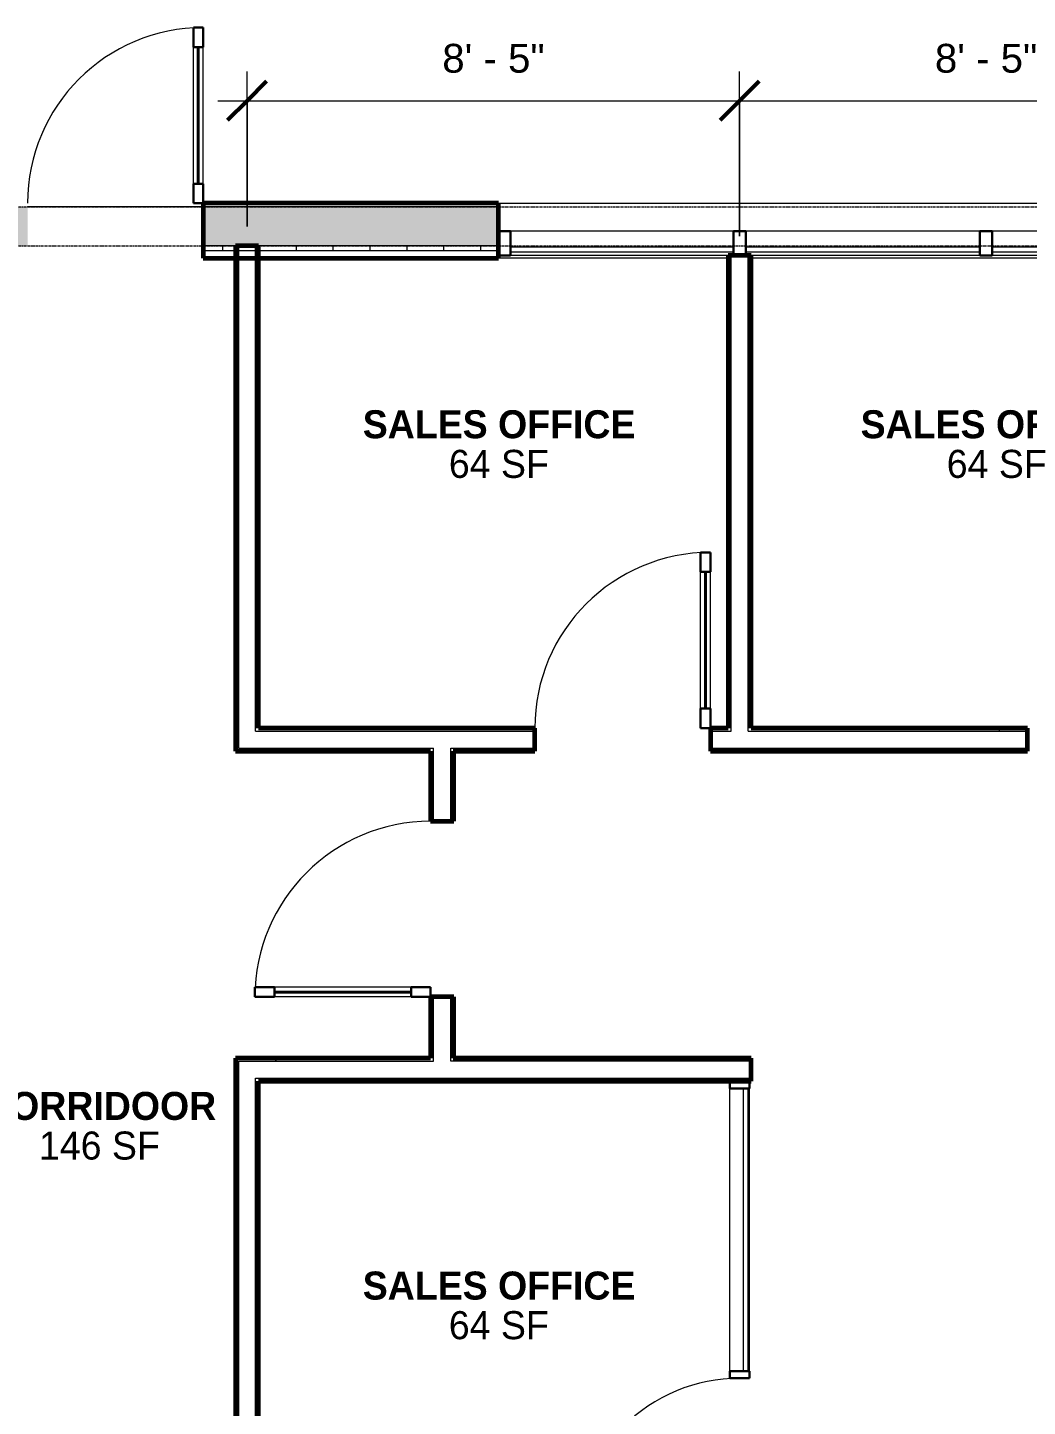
# Model space of a CAD drawing. Header units: inches. Extents: x 126 to 2219, y -1759 to -92.
# Drawn here: x 1138.4 to 1343.4, y -934.3 to -651.7 of the extents above; entities that cross this region are included whole.
import ezdxf

# ---------------------------------------------------------------- set-up
doc = ezdxf.new("R2010")
doc.units = ezdxf.units.IN
doc.header["$MEASUREMENT"] = 0
doc.linetypes.add('Grid Line 1_2_', pattern=[0.875, 0.5, -0.125, 0.125, -0.125])
for name, color, linetype, lineweight in [('A-ANNO-DIMS', 211, 'Continuous', 9), ('A-ANNO-DIMS-64', 211, 'Continuous', 9), ('A-AREA-IDEN', 2, 'Continuous', 9), ('A-DOOR', 31, 'Continuous', 18), ('A-DOOR-GLAZ', 31, 'Continuous', 40), ('A-GLAZ-CURT', 52, 'Continuous', 9), ('A-GLAZ-CWMG', 51, 'Continuous', 9), ('A-WALL', 113, 'Continuous', 18), ('A-WALL-PATT', 111, 'Continuous', 60), ('C-TOPO', 7, 'Continuous', 9), ('I-WALL', 2, 'Continuous', 18), ('L-SITE-WALL', 31, 'Continuous', 18), ('S-GRID', 1, 'Continuous', 9)]:
    doc.layers.add(name, color=color, linetype=linetype, lineweight=lineweight)
doc.styles.add('Arial', font='arial.ttf', dxfattribs={"height": 5.901198})
doc.styles.add('Century Gothic', font='GOTHIC.TTF', dxfattribs={"height": 5.748447})
doc.styles.add('Century Gothic_B', font='GOTHICB.TTF', dxfattribs={"height": 5.744479})
doc.dimstyles.new('Linear_-_3_32__Arial_1', dxfattribs={"dimscale": 12, "dimtxt": 6, "dimasz": 0.666667, "dimexe": 0.5, "dimexo": 0.333333, "dimgap": 0.333333, "dimtad": 1, "dimdec": 0, "dimzin": 1, "dimdsep": 46, "dimlunit": 4, "dimtxsty": 'Arial', "dimblk1": 'OBLIQUE', "dimblk2": 'OBLIQUE', "dimsah": 1, "dimcen": 0.09, "dimdle": 0.5, "dimazin": 0, "dimtfac": 1, "dimtdec": 4, "dimtix": 1, "dimtmove": 0, "dimatfit": 3, "dimfxl": 1, "dimtvp": 1, "dimfrac": 2, "dimtolj": 1, "dimtzin": 0, "dimarcsym": 2})
pattern_1 = [(0, (0, 0), (20.48, 5.12), [0.845, -14.515, 0.845, -14.515, -81.92]), (0, (0, 0), (20.48, 5.12), [-30.72, 0.845, -29.875, 0.845, -14.515, -35.84]), (0, (0, 0), (20.48, 5.12), [-76.8, 0.845, -9.395, 0.845, -24.755]), (120, (7.68, 2.56), (-14.67405, 15.1762), [0.845, -14.515, 0.845, -14.515, -81.92]), (120, (7.68, 2.56), (-14.67405, 15.1762), [-30.72, 0.845, -29.875, 0.845, -14.515, -35.84]), (120, (7.68, 2.56), (-14.67405, 15.1762), [-76.8, 0.845, -9.395, 0.845, -24.755]), (240, (10.24, 12.8), (-5.80595, -20.2962), [0.845, -14.515, 0.845, -14.515, -81.92]), (240, (10.24, 12.8), (-5.80595, -20.2962), [-30.72, 0.845, -29.875, 0.845, -14.515, -35.84]), (240, (10.24, 12.8), (-5.80595, -20.2962), [-76.8, 0.845, -9.395, 0.845, -24.755])]

# ---------------------------------------------------------------- blocks, each defined once
blk = doc.blocks.new('Single-Glass 1 - 36_ x 84_-598703-Floor Plan - Office Annex')
at = {"layer": 'A-DOOR', "color": 50, "lineweight": 30}
for p, q in [((16, 37.625), (16, 41.625)), ((18, 41.625), (16, 41.625)), ((18, 37.625), (18, 41.625)), ((16, 37.625), (18, 37.625)), ((16, 9.625), (18, 9.625)), ((16, 5.625), (16, 9.625)), ((18, 5.625), (18, 9.625)), ((18, 5.625), (16, 5.625))]:
    blk.add_line(p, q, dxfattribs=at)
at = {"layer": 'A-DOOR', "color": 7, "lineweight": 9}
for p, q in [((16, 9.625), (16, 37.625)), ((18, 9.625), (18, 37.625))]:
    blk.add_line(p, q, dxfattribs=at)
blk.add_arc((18, 5.625), 36, 90, 180, dxfattribs=at)
at = {"layer": 'A-DOOR-GLAZ', "color": 90}
blk.add_line((17, 37.625), (17, 9.625), dxfattribs=at)
blk = doc.blocks.new('System Panel - Glazed-552699-Floor Plan - Office Annex')
at = {"layer": 'A-GLAZ-CURT', "color": 10, "lineweight": 18}
for p, q in [((22.86, -0.75), (-22.86, -0.75)), ((-22.86, -0.75), (-22.86, -1.75)), ((-22.86, -1.75), (22.86, -1.75)), ((22.86, -1.75), (22.86, -0.75))]:
    blk.add_line(p, q, dxfattribs=at)
blk = doc.blocks.new('Rectangular Mullion - 2_5_ x 5_ rectangular-552695-Floor Plan - Office Annex')
at = {"layer": 'A-GLAZ-CWMG', "color": 7}
for p, q in [((1283.15, -693.46), (1237.44, -693.46)), ((1282.03, -698.46), (1237.44, -698.46))]:
    blk.add_line(p, q, dxfattribs=at)
blk = doc.blocks.new('Rectangular Mullion - 2_5_ x 5_ rectangular-552639-Floor Plan - Office Annex')
at = {"layer": 'A-GLAZ-CWMG', "color": 50, "lineweight": 30}
for p, q in [((0, 2.5), (-2.5, 2.5)), ((-2.5, 2.5), (-2.5, -2.5)), ((0, -2.5), (0, 2.5)), ((-2.5, -2.5), (0, -2.5))]:
    blk.add_line(p, q, dxfattribs=at)
blk = doc.blocks.new('System Panel - Glazed-552889-Floor Plan - Office Annex')
at = {"layer": 'A-GLAZ-CURT', "color": 10, "lineweight": 18}
for p, q in [((24, -0.75), (-24, -0.75)), ((-24, -0.75), (-24, -1.75)), ((-24, -1.75), (24, -1.75)), ((24, -1.75), (24, -0.75))]:
    blk.add_line(p, q, dxfattribs=at)
blk = doc.blocks.new('Rectangular Mullion - 2_5_ x 5_ rectangular-552887-Floor Plan - Office Annex')
at = {"layer": 'A-GLAZ-CWMG', "color": 7}
for p, q in [((1384.15, -693.46), (1336.15, -693.46)), ((1383.03, -698.46), (1336.15, -698.46))]:
    blk.add_line(p, q, dxfattribs=at)
blk = doc.blocks.new('Rectangular Mullion - 2_5_ x 5_ rectangular-552636-Floor Plan - Office Annex')
at = {"layer": 'A-GLAZ-CWMG', "color": 50, "lineweight": 30}
for p, q in [((-1.25, 2.5), (1.25, 2.5)), ((-1.25, -2.5), (-1.25, 2.5)), ((1.25, 2.5), (1.25, -2.5)), ((1.25, -2.5), (-1.25, -2.5))]:
    blk.add_line(p, q, dxfattribs=at)
blk = doc.blocks.new('Rectangular Mullion - 2_5_ x 5_ rectangular-V35-Floor Plan - Office Annex')
at = {"layer": 'A-GLAZ-CWMG', "color": 7}
for p, q in [((1434.65, -693.46), (1386.65, -693.46)), ((1434.65, -698.46), (1387.78, -698.46))]:
    blk.add_line(p, q, dxfattribs=at)
blk = doc.blocks.new('Open Source Metal Building_Exterior_rvt-1-Floor Plan - Office Annex')
at = {"layer": 'A-WALL-PATT', "lineweight": 9}
h = blk.add_hatch(dxfattribs=at)
h.set_pattern_fill('FP_2', color=8, style=0, pattern_type=2)
h.set_pattern_definition([(161.57, (0.32, 0.32), (-2.56049618, -0.0005374), [0, -18.214, 2.022, 0]), (18.43, (-0.32, 0.32), (-2.56049618, 0.0005374), [0, -18.214, 2.022, 0]), (108.43, (0.32, 0.32), (1.2792209, -6.40087673), [6.07, -14.166]), (71.57, (-0.32, 0.32), (1.2792209, 6.40087673), [6.07, -14.166])])
h.paths.add_polyline_path([(1738.07, -696.46), (2210.15, -696.46), (2210.15, -688.46), (1644.4, -688.46), (1644.4, -696.46), (1729.93, -696.46)], flags=0)
h.paths.add_polyline_path([(1138.4, -696.46), (1138.4, -688.46), (421.56, -688.46), (421.56, -696.46), (1103.21, -696.46)], flags=0)
h.paths.add_polyline_path([(1234.94, -696.46), (1234.94, -688.46), (1174.4, -688.46), (1174.4, -696.46)], flags=0)
h.paths.add_polyline_path([(1540.94, -696.46), (1608.4, -696.46), (1608.4, -688.46), (1540.94, -688.46)], flags=0)
h.paths.add_polyline_path([(321.83, -696.46), (385.56, -696.46), (385.56, -688.46), (126.49, -688.46), (126.49, -696.46), (256.72, -696.46)], flags=0)
h = blk.add_hatch(dxfattribs=at)
h.set_pattern_fill('FP_3', style=0, pattern_type=2)
h.set_pattern_definition([(0, (0, 0), (0, 7.554), []), (90, (0, 0), (-7.554, 5e-16), [])])
h.paths.add_polyline_path([(1884.58, -697.46), (2034.31, -697.46), (2034.31, -696.46), (1644.4, -696.46), (1644.4, -697.46), (1819.47, -697.46)], flags=0)
h.paths.add_polyline_path([(2210.15, -697.46), (2210.15, -696.46), (2042.31, -696.46), (2042.31, -697.46), (2079.92, -697.46)], flags=0)
h.paths.add_polyline_path([(1234.94, -697.46), (1234.94, -696.46), (1174.4, -696.46), (1174.4, -697.46)], flags=0)
h.paths.add_polyline_path([(1540.94, -697.46), (1608.4, -697.46), (1608.4, -696.46), (1540.94, -696.46)], flags=0)
h.paths.add_polyline_path([(1103.21, -697.46), (1138.4, -697.46), (1138.4, -696.46), (421.56, -696.46), (421.56, -697.46), (1038.09, -697.46)], flags=0)
h.paths.add_polyline_path([(378.44, -697.46), (385.56, -697.46), (385.56, -696.46), (378.44, -696.46)], flags=0)
h.paths.add_polyline_path([(370.44, -697.46), (370.44, -696.46), (126.49, -696.46), (126.49, -697.46), (369.44, -697.46)], flags=0)
at = {"layer": 'A-WALL', "color": 10}
for p, q in [((1234.94, -688.46), (1174.4, -688.46)), ((1234.94, -696.46), (1174.4, -696.46)), ((1234.94, -697.46), (1174.4, -697.46))]:
    blk.add_line(p, q, dxfattribs=at)
at = {"layer": 'C-TOPO'}
blk.add_line((1174.4, -688.46), (1138.4, -688.46), dxfattribs=at)
at = {"layer": 'L-SITE-WALL', "color": 250, "lineweight": 60}
for p, q in [((1234.94, -687.71), (1174.4, -687.71)), ((1174.4, -687.71), (1174.4, -698.96)), ((1234.94, -698.96), (1234.94, -687.71)), ((1174.4, -698.96), (1234.94, -698.96))]:
    blk.add_line(p, q, dxfattribs=at)
at = {"layer": 'L-SITE-WALL', "color": 10}
for p, q in [((1234.94, -687.71), (1348.95, -687.71)), ((1282.03, -698.96), (1234.94, -698.96)), ((1383.03, -698.96), (1286.78, -698.96))]:
    blk.add_line(p, q, dxfattribs=at)
at = {"layer": 'S-GRID', "linetype": 'Grid Line 1_2_'}
for p, q in [((329.05, -688.46), (2105.65, -688.46)), ((329.05, -696.46), (2105.65, -696.46))]:
    blk.add_line(p, q, dxfattribs=at)
at = {"color": 252, "lineweight": 9}
for name, p in [('Single-Glass 1 - 36_ x 84_-598703-Floor Plan - Office Annex', (1156.4, -693.34)), ('Rectangular Mullion - 2_5_ x 5_ rectangular-552695-Floor Plan - Office Annex', (0, 0)), ('Rectangular Mullion - 2_5_ x 5_ rectangular-V35-Floor Plan - Office Annex', (-101, 0)), ('Rectangular Mullion - 2_5_ x 5_ rectangular-552887-Floor Plan - Office Annex', (0, 0)), ('System Panel - Glazed-552699-Floor Plan - Office Annex', (1260.29, -695.96)), ('System Panel - Glazed-552889-Floor Plan - Office Annex', (1309.65, -695.96)), ('System Panel - Glazed-552889-Floor Plan - Office Annex', (1360.15, -695.96))]:
    blk.add_blockref(name, p, dxfattribs=at)
at = {"color": 252, "lineweight": 9, "rotation": 180}
blk.add_blockref('Rectangular Mullion - 2_5_ x 5_ rectangular-552639-Floor Plan - Office Annex', (1234.94, -695.96), dxfattribs=at)
at = {"color": 252, "lineweight": 9, "extrusion": (0, 0, -1), "rotation": 180}
for p in [(-1284.4, -695.96), (-1334.9, -695.96)]:
    blk.add_blockref('Rectangular Mullion - 2_5_ x 5_ rectangular-552636-Floor Plan - Office Annex', p, dxfattribs=at)
blk = doc.blocks.new('Single-Glass 1 - 36_ x 84_-564710-Floor Plan - Office Annex')
at = {"layer": 'A-DOOR', "lineweight": 30}
for p, q in [((16, 34.375), (16, 38.375)), ((18, 38.375), (16, 38.375)), ((18, 34.375), (18, 38.375)), ((16, 34.375), (18, 34.375)), ((16, 6.375), (18, 6.375)), ((16, 2.375), (16, 6.375)), ((18, 2.375), (18, 6.375)), ((18, 2.375), (16, 2.375))]:
    blk.add_line(p, q, dxfattribs=at)
at = {"layer": 'A-DOOR', "lineweight": 9}
for p, q in [((16, 6.375), (16, 34.375)), ((18, 6.375), (18, 34.375))]:
    blk.add_line(p, q, dxfattribs=at)
blk.add_arc((18, 2.375), 36, 90, 180, dxfattribs=at)
at = {"layer": 'A-DOOR-GLAZ'}
blk.add_line((17, 34.375), (17, 6.375), dxfattribs=at)
blk = doc.blocks.new('Single-Glass 1 - 36_ x 84_-564716-Floor Plan - Office Annex')
at = {"layer": 'A-DOOR', "lineweight": 30}
for p, q in [((16, -2.375), (16, -6.375)), ((18, -2.375), (16, -2.375)), ((18, -2.375), (18, -6.375)), ((16, -6.375), (18, -6.375)), ((16, -34.375), (16, -38.375)), ((16, -34.375), (18, -34.375)), ((18, -34.375), (18, -38.375)), ((18, -38.375), (16, -38.375))]:
    blk.add_line(p, q, dxfattribs=at)
at = {"layer": 'A-DOOR', "lineweight": 9}
for p, q in [((16, -6.375), (16, -34.375)), ((18, -6.375), (18, -34.375))]:
    blk.add_line(p, q, dxfattribs=at)
blk.add_arc((18, -2.375), 36, 180, 270, dxfattribs=at)
at = {"layer": 'A-DOOR-GLAZ'}
blk.add_line((17, -34.375), (17, -6.375), dxfattribs=at)
blk = doc.blocks.new('System Panel - Glazed-700945-Floor Plan - Office Annex')
at = {"layer": 'A-GLAZ-CURT', "lineweight": 18}
for p, q in [((28.9375, 1.75), (-28.9375, 1.75)), ((-28.9375, 1.75), (-28.9375, 0.75)), ((-28.9375, 0.75), (28.9375, 0.75)), ((28.9375, 0.75), (28.9375, 1.75))]:
    blk.add_line(p, q, dxfattribs=at)
blk = doc.blocks.new('Rectangular Mullion - 2_5_ x 5_ rectangular-700935-Floor Plan - Office Annex')
at = {"layer": 'A-GLAZ-CWMG'}
for p, q in [((1282.4, -927.09), (1282.4, -869.21)), ((1286.4, -927.09), (1286.4, -869.21))]:
    blk.add_line(p, q, dxfattribs=at)
blk = doc.blocks.new('Rectangular Mullion - 2_5_ x 5_ rectangular-612077-Floor Plan - Office Annex')
at = {"layer": 'A-GLAZ-CWMG', "lineweight": 30}
for p, q in [((0, 2), (-1.5, 2)), ((-1.5, 2), (-1.5, -2)), ((0, -2), (0, 2)), ((-1.5, -2), (0, -2))]:
    blk.add_line(p, q, dxfattribs=at)
blk = doc.blocks.new('Door_Single_Storefront - one-700946-Floor Plan - Office Annex')
at = {"layer": 'A-DOOR'}
blk.add_line((-16.9375, 33.875), (-16.9375, 0), dxfattribs=at)
blk.add_arc((-16.9375, 0), 33.875, 360, 90, dxfattribs=at)
blk = doc.blocks.new('Rectangular Mullion - 2_5_ x 5_ rectangular-612075-Floor Plan - Office Annex')
at = {"layer": 'A-GLAZ-CWMG', "lineweight": 30}
for p, q in [((-0.75, 2), (0.75, 2)), ((-0.75, -2), (-0.75, 2)), ((0.75, 2), (0.75, -2)), ((0.75, -2), (-0.75, -2))]:
    blk.add_line(p, q, dxfattribs=at)
blk = doc.blocks.new('DIMBLOCK16-Floor Plan - Office Annex')
at = {"layer": 'A-ANNO-DIMS-64'}
for p, q in [((1183.4, -692.46), (1183.4, -660.7)), ((1284.4, -694.46), (1284.4, -660.7)), ((1177.4, -666.7), (1284.4, -666.7)), ((1183.4, -666.7), (1183.4, -692.46)), ((1284.4, -666.7), (1284.4, -694.46))]:
    blk.add_line(p, q, dxfattribs=at)
at = {"layer": 'A-ANNO-DIMS-64', "lineweight": 50}
for p, q in [((1183.4, -666.7), (1187.4, -662.7)), ((1284.4, -666.7), (1288.4, -662.7)), ((1183.4, -666.7), (1179.4, -670.7)), ((1284.4, -666.7), (1280.4, -670.7))]:
    blk.add_line(p, q, dxfattribs=at)
at = {"layer": 'A-ANNO-DIMS-64', "color": 0, "insert": (1223.43, -655.05), "char_height": 5.901, "width": 25.1446, "attachment_point": 1, "line_spacing_factor": 0.938532, "style": 'Arial'}
blk.add_mtext('8\' - 5"', dxfattribs=at)
blk = doc.blocks.new('_Oblique')
at = {"color": 0, "linetype": 'ByBlock', "lineweight": -2}
blk.add_line((-0.5, -0.5), (0.5, 0.5), dxfattribs=at)
blk = doc.blocks.new('DIMBLOCK17-Floor Plan - Office Annex')
at = {"layer": 'A-ANNO-DIMS-64'}
for p, q in [((1284.4, -694.46), (1284.4, -660.7)), ((1385.4, -694.46), (1385.4, -660.7)), ((1284.4, -666.7), (1385.4, -666.7)), ((1284.4, -666.7), (1284.4, -694.46)), ((1385.4, -666.7), (1385.4, -694.46))]:
    blk.add_line(p, q, dxfattribs=at)
at = {"layer": 'A-ANNO-DIMS-64', "lineweight": 50}
for p, q in [((1284.4, -666.7), (1288.4, -662.7)), ((1385.4, -666.7), (1389.4, -662.7)), ((1284.4, -666.7), (1280.4, -670.7)), ((1385.4, -666.7), (1381.4, -670.7))]:
    blk.add_line(p, q, dxfattribs=at)
at = {"layer": 'A-ANNO-DIMS-64', "color": 0, "insert": (1324.43, -655.05), "char_height": 5.901, "width": 25.1446, "attachment_point": 1, "line_spacing_factor": 0.938532, "style": 'Arial'}
blk.add_mtext('8\' - 5"', dxfattribs=at)

msp = doc.modelspace()

# ---------------------------------------------------------------- hatches: boundary and pattern name
at = {"layer": 'A-WALL-PATT', "lineweight": 9}
h = msp.add_hatch(dxfattribs=at)
h.set_pattern_fill('FP_1', color=256, style=0, pattern_type=2)
h.set_pattern_definition(pattern_1)
h.paths.add_polyline_path([(1181.03, -799.41), (1181.65, -799.41), (1181.65, -696.46), (1181.03, -696.46), (1181.03, -795.29)], flags=0)
h = msp.add_hatch(dxfattribs=at)
h.set_pattern_fill('FP_1', color=256, style=0, pattern_type=2)
h.set_pattern_definition(pattern_1)
h.paths.add_polyline_path([(1185.78, -795.29), (1185.78, -696.46), (1185.15, -696.46), (1185.15, -795.29)], flags=0)
h = msp.add_hatch(dxfattribs=at)
h.set_pattern_fill('FP_1', color=256, style=0, pattern_type=2)
h.set_pattern_definition(pattern_1)
h.paths.add_polyline_path([(1282.65, -795.29), (1282.65, -698.46), (1282.03, -698.46), (1282.03, -795.29)], flags=0)
h = msp.add_hatch(dxfattribs=at)
h.set_pattern_fill('FP_1', color=256, style=0, pattern_type=2)
h.set_pattern_definition(pattern_1)
h.paths.add_polyline_path([(1286.78, -795.29), (1286.78, -698.46), (1286.15, -698.46), (1286.15, -795.29)], flags=0)
h = msp.add_hatch(dxfattribs=at)
h.set_pattern_fill('FP_1', color=256, style=0, pattern_type=2)
h.set_pattern_definition(pattern_1)
h.paths.add_polyline_path([(1559.01, -795.91), (1585.65, -795.91), (1585.65, -795.29), (1528.4, -795.29), (1528.4, -795.91)], flags=0)
h.paths.add_polyline_path([(1444.4, -795.91), (1444.4, -795.29), (1387.15, -795.29), (1387.15, -795.91), (1428.78, -795.91)], flags=0)
h.paths.add_polyline_path([(1480.4, -795.91), (1484.65, -795.91), (1484.65, -795.29), (1480.4, -795.29)], flags=0)
h.paths.add_polyline_path([(1488.15, -795.91), (1492.4, -795.91), (1492.4, -795.29), (1488.15, -795.29)], flags=0)
h.paths.add_polyline_path([(1379.4, -795.91), (1383.65, -795.91), (1383.65, -795.29), (1379.4, -795.29)], flags=0)
h.paths.add_polyline_path([(1343.4, -795.91), (1343.4, -795.29), (1286.15, -795.29), (1286.15, -795.91), (1298.55, -795.91)], flags=0)
h.paths.add_polyline_path([(1242.4, -795.91), (1242.4, -795.29), (1185.15, -795.29), (1185.15, -795.91), (1233.44, -795.91)], flags=0)
h.paths.add_polyline_path([(1282.65, -795.91), (1282.65, -795.29), (1278.4, -795.29), (1278.4, -795.91)], flags=0)
h = msp.add_hatch(dxfattribs=at)
h.set_pattern_fill('FP_1', color=256, style=0, pattern_type=2)
h.set_pattern_definition(pattern_1)
h.paths.add_polyline_path([(1559.01, -800.04), (1589.78, -800.04), (1589.78, -799.41), (1528.4, -799.41), (1528.4, -800.04)], flags=0)
h.paths.add_polyline_path([(1428.78, -800.04), (1444.4, -800.04), (1444.4, -799.41), (1379.4, -799.41), (1379.4, -800.04)], flags=0)
h.paths.add_polyline_path([(1480.4, -800.04), (1492.4, -800.04), (1492.4, -799.41), (1480.4, -799.41)], flags=0)
h.paths.add_polyline_path([(1343.4, -800.04), (1343.4, -799.41), (1278.4, -799.41), (1278.4, -800.04), (1298.55, -800.04)], flags=0)
h.paths.add_polyline_path([(1233.44, -800.04), (1242.4, -800.04), (1242.4, -799.41), (1225.78, -799.41), (1225.78, -800.04)], flags=0)
h.paths.add_polyline_path([(1221.65, -800.04), (1221.65, -799.41), (1181.03, -799.41), (1181.03, -800.04), (1221.03, -800.04)], flags=0)
h = msp.add_hatch(dxfattribs=at)
h.set_pattern_fill('FP_1', color=256, style=0, pattern_type=2)
h.set_pattern_definition(pattern_1)
h.paths.add_polyline_path([(1221.03, -862.96), (1221.65, -862.96), (1221.65, -850.4), (1221.03, -850.4)], flags=0)
h.paths.add_polyline_path([(1221.65, -814.4), (1221.65, -800.04), (1221.03, -800.04), (1221.03, -814.4)], flags=0)
h = msp.add_hatch(dxfattribs=at)
h.set_pattern_fill('FP_1', color=256, style=0, pattern_type=2)
h.set_pattern_definition(pattern_1)
h.paths.add_polyline_path([(1286.78, -863.59), (1286.78, -862.96), (1225.78, -862.96), (1225.78, -863.59)], flags=0)
h.paths.add_polyline_path([(1221.65, -863.59), (1221.65, -862.96), (1181.03, -862.96), (1181.03, -863.59), (1181.65, -863.59)], flags=0)
h = msp.add_hatch(dxfattribs=at)
h.set_pattern_fill('FP_1', color=256, style=0, pattern_type=2)
h.set_pattern_definition(pattern_1)
h.paths.add_polyline_path([(1181.65, -1332.59), (1181.65, -1322.4), (1181.03, -1322.4), (1181.03, -1332.59)], flags=0)
h.paths.add_polyline_path([(1181.03, -1286.4), (1181.65, -1286.4), (1181.65, -863.59), (1181.03, -863.59), (1181.03, -1260.83)], flags=0)
h = msp.add_hatch(dxfattribs=at)
h.set_pattern_fill('FP_1', color=256, style=0, pattern_type=2)
h.set_pattern_definition(pattern_1)
h.paths.add_polyline_path([(1286.78, -867.71), (1286.78, -867.09), (1185.15, -867.09), (1185.15, -867.71), (1185.78, -867.71)], flags=0)
h = msp.add_hatch(dxfattribs=at)
h.set_pattern_fill('FP_1', color=256, style=0, pattern_type=2)
h.set_pattern_definition(pattern_1)
h.paths.add_polyline_path([(1185.15, -1331.96), (1185.78, -1331.96), (1185.78, -1322.4), (1185.15, -1322.4)], flags=0)
h.paths.add_polyline_path([(1185.15, -1286.4), (1185.78, -1286.4), (1185.78, -1271.71), (1185.15, -1271.71)], flags=0)
h.paths.add_polyline_path([(1185.78, -1267.59), (1185.78, -1170.71), (1185.15, -1170.71), (1185.15, -1267.59)], flags=0)
h.paths.add_polyline_path([(1185.78, -1166.59), (1185.78, -1069.71), (1185.15, -1069.71), (1185.15, -1166.59)], flags=0)
h.paths.add_polyline_path([(1185.15, -1065.59), (1185.78, -1065.59), (1185.78, -968.71), (1185.15, -968.71), (1185.15, -1053.4)], flags=0)
h.paths.add_polyline_path([(1185.78, -964.59), (1185.78, -867.71), (1185.15, -867.71), (1185.15, -964.59)], flags=0)

# ---------------------------------------------------------------- linework, layer by layer
at = {"layer": 'A-WALL'}
for p, q in [((1181.65, -696.46), (1181.65, -799.41)), ((1185.15, -795.91), (1185.15, -696.46)), ((1282.65, -795.91), (1282.65, -698.46)), ((1286.15, -795.91), (1286.15, -698.46)), ((1185.15, -795.91), (1242.4, -795.91)), ((1278.4, -795.91), (1282.65, -795.91)), ((1286.15, -795.91), (1343.4, -795.91)), ((1181.65, -799.41), (1221.65, -799.41)), ((1221.65, -814.4), (1221.65, -799.41)), ((1225.15, -799.41), (1242.4, -799.41)), ((1225.15, -814.4), (1225.15, -799.41)), ((1225.78, -800.04), (1225.78, -799.41)), ((1278.4, -799.41), (1343.4, -799.41)), ((1221.65, -863.59), (1221.65, -850.4)), ((1225.15, -863.59), (1225.15, -850.4)), ((1181.65, -863.59), (1221.65, -863.59)), ((1181.65, -863.59), (1181.65, -1286.4)), ((1286.78, -863.59), (1225.15, -863.59)), ((1225.78, -863.59), (1225.78, -862.96)), ((1185.15, -964.59), (1185.15, -867.09)), ((1185.15, -867.09), (1286.78, -867.09))]:
    msp.add_line(p, q, dxfattribs=at)
at = {"layer": 'I-WALL', "lineweight": 60}
for p, q in [((1185.78, -696.46), (1181.03, -696.46)), ((1181.03, -696.46), (1181.03, -800.04)), ((1185.78, -795.29), (1185.78, -696.46)), ((1282.03, -698.46), (1282.03, -795.29)), ((1286.78, -698.46), (1282.03, -698.46)), ((1286.78, -795.29), (1286.78, -698.46)), ((1242.4, -795.29), (1185.78, -795.29)), ((1242.4, -800.04), (1242.4, -795.29)), ((1282.03, -795.29), (1278.4, -795.29)), ((1278.4, -795.29), (1278.4, -800.04)), ((1343.4, -795.29), (1286.78, -795.29)), ((1343.4, -800.04), (1343.4, -795.29)), ((1181.03, -800.04), (1221.03, -800.04)), ((1221.03, -800.04), (1221.03, -814.4)), ((1225.78, -800.04), (1242.4, -800.04)), ((1225.78, -814.4), (1225.78, -800.04)), ((1278.4, -800.04), (1343.4, -800.04)), ((1221.03, -814.4), (1225.78, -814.4)), ((1221.03, -850.4), (1221.03, -862.96)), ((1225.78, -850.4), (1221.03, -850.4)), ((1225.78, -862.96), (1225.78, -850.4)), ((1181.03, -862.96), (1181.03, -1286.4)), ((1221.03, -862.96), (1181.03, -862.96)), ((1286.78, -862.96), (1225.78, -862.96)), ((1286.78, -867.71), (1286.78, -862.96)), ((1185.78, -963.96), (1185.78, -867.71)), ((1185.78, -867.71), (1286.78, -867.71))]:
    msp.add_line(p, q, dxfattribs=at)

# ---------------------------------------------------------------- block references
at = {"layer": 'A-DOOR'}
msp.add_blockref('Single-Glass 1 - 36_ x 84_-564710-Floor Plan - Office Annex', (1260.4, -797.66), dxfattribs=at)
for name, p, rotation in [('Single-Glass 1 - 36_ x 84_-564716-Floor Plan - Office Annex', (1223.4, -832.4), 269.9999999999998), ('Door_Single_Storefront - one-700946-Floor Plan - Office Annex', (1284.4, -945.52), 89.99999999999993)]:
    msp.add_blockref(name, p, dxfattribs=dict(at, rotation=rotation))
at = {"layer": 'A-GLAZ-CURT', "rotation": 269.9999999999999}
msp.add_blockref('System Panel - Glazed-700945-Floor Plan - Office Annex', (1284.4, -898.15), dxfattribs=at)
at = {"layer": 'A-GLAZ-CWMG', "rotation": 89.99999999999993}
msp.add_blockref('Rectangular Mullion - 2_5_ x 5_ rectangular-612077-Floor Plan - Office Annex', (1284.4, -867.71), dxfattribs=at)
at = {"layer": 'A-GLAZ-CWMG'}
msp.add_blockref('Rectangular Mullion - 2_5_ x 5_ rectangular-700935-Floor Plan - Office Annex', (0, 0), dxfattribs=at)
at = {"layer": 'A-GLAZ-CWMG', "extrusion": (0, 0, -1), "rotation": 270.0000000000001}
msp.add_blockref('Rectangular Mullion - 2_5_ x 5_ rectangular-612075-Floor Plan - Office Annex', (-1284.4, -927.84), dxfattribs=at)

# ---------------------------------------------------------------- texts
at = {"layer": 'A-AREA-IDEN', "attachment_point": 2}
for s, insert, char_height, width, line_spacing_factor, style in [('SALES OFFICE', (1235.08, -730.15), 5.7445, 61.272, 0.984796, 'Century Gothic_B'), ('SALES OFFICE', (1337.16, -730.15), 5.7445, 61.272, 0.984796, 'Century Gothic_B'), ('64 SF', (1235.03, -738.27), 5.748, 22.392, 0.984117, 'Century Gothic'), ('64 SF', (1337.11, -738.27), 5.748, 22.392, 0.984117, 'Century Gothic'), ('CORRIDOOR', (1153.18, -869.88), 5.744, 57.672, 0.984796, 'Century Gothic_B'), ('146 SF', (1153.13, -878), 5.748, 27.648, 0.984117, 'Century Gothic'), ('SALES OFFICE', (1235.08, -906.7), 5.7445, 61.272, 0.984796, 'Century Gothic_B'), ('64 SF', (1235.02, -914.82), 5.748, 22.392, 0.984117, 'Century Gothic')]:
    msp.add_mtext(s, dxfattribs=dict(at, insert=insert, char_height=char_height, width=width, line_spacing_factor=line_spacing_factor, style=style))

# ---------------------------------------------------------------- dimensions: what is measured, and where the dimension line sits
at = {"layer": 'A-ANNO-DIMS'}
for base, p1, p2, override, picture, middle in [((1284.4, -666.7), (1183.4, -696.46), (1284.4, -698.46), {"dimpost": '<>', "dimfxl": 101.0198}, 'DIMBLOCK16-Floor Plan - Office Annex', (1233.9, -659.69)), ((1385.4, -666.7), (1284.4, -698.46), (1385.4, -698.46), {"dimpost": '<>', "dimfxl": 101}, 'DIMBLOCK17-Floor Plan - Office Annex', (1334.9, -659.69))]:
    dim = msp.add_linear_dim(base=base, p1=p1, p2=p2, dimstyle='Linear_-_3_32__Arial_1', override=override, dxfattribs=at)
    dim.commit()
    dim.dimension.update_dxf_attribs({"geometry": picture, "text_midpoint": middle})

# ---------------------------------------------------------------- next in the draw order: block references
at = {"lineweight": 5}
msp.add_blockref('Open Source Metal Building_Exterior_rvt-1-Floor Plan - Office Annex', (0, 0), dxfattribs=at)

doc.saveas('drawing.dxf')
